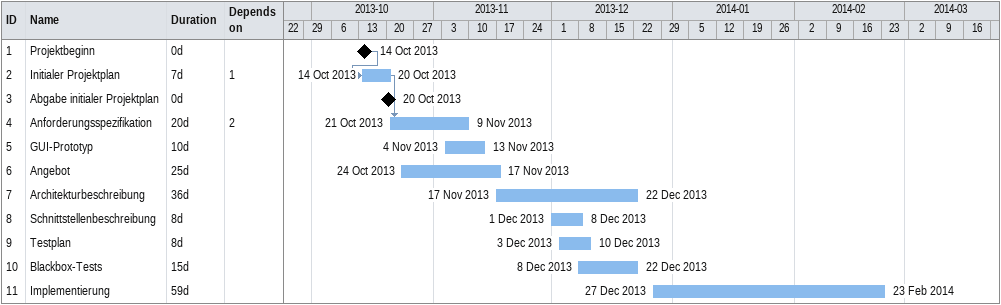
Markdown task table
| ID | Task | Duration | Start | Finish | Predecessors |
|---|---|---|---|---|---|
| 1 | Projektbeginn | 0d | 2013-10-14 | 2013-10-14 |  |
| 2 | Initialer Projektplan | 7d | 2013-10-14 | 2013-10-20 | 1 |
| 3 | Abgabe initialer Projektplan | 0d | 2013-10-20 | 2013-10-20 |  |
| 4 | Anforderungsspezifikation | 20d | 2013-10-21 | 2013-11-09 | 2 |
| 5 | GUI-Prototyp | 10d | 2013-11-04 | 2013-11-13 |  |
| 6 | Angebot | 25d | 2013-10-24 | 2013-11-17 |  |
| 7 | Architekturbeschreibung | 36d | 2013-11-17 | 2013-12-22 |  |
| 8 | Schnittstellenbeschreibung | 8d | 2013-12-01 | 2013-12-08 |  |
| 9 | Testplan | 8d | 2013-12-03 | 2013-12-10 |  |
| 10 | Blackbox-Tests | 15d | 2013-12-08 | 2013-12-22 |  |
| 11 | Implementierung | 59d | 2013-12-27 | 2014-02-23 |  |
